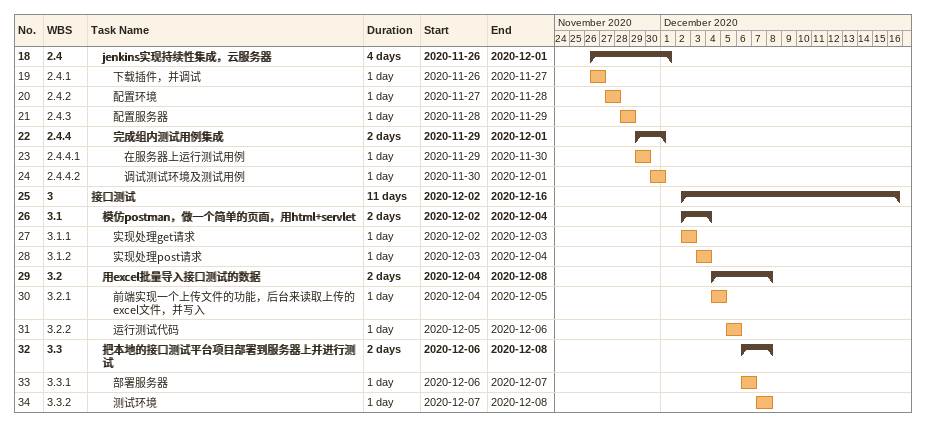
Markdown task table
| ID | WBS | Task | Duration | Start | Finish |
|---|---|---|---|---|---|
| 18 | 2.4 | **jenkins实现持续性集成，云服务器** | 4d | 2020-11-26 | 2020-12-01 |
| 19 | 2.4.1 | 下载插件，并调试 | 1d | 2020-11-26 | 2020-11-27 |
| 20 | 2.4.2 | 配置环境 | 1d | 2020-11-27 | 2020-11-28 |
| 21 | 2.4.3 | 配置服务器 | 1d | 2020-11-28 | 2020-11-29 |
| 22 | 2.4.4 | **完成组内测试用例集成** | 2d | 2020-11-29 | 2020-12-01 |
| 23 | 2.4.4.1 | 在服务器上运行测试用例 | 1d | 2020-11-29 | 2020-11-30 |
| 24 | 2.4.4.2 | 调试测试环境及测试用例 | 1d | 2020-11-30 | 2020-12-01 |
| 25 | 3 | **接口测试** | 11d | 2020-12-02 | 2020-12-16 |
| 26 | 3.1 | **模仿postman，做一个简单的页面，用html+servlet** | 2d | 2020-12-02 | 2020-12-04 |
| 27 | 3.1.1 | 实现处理get请求 | 1d | 2020-12-02 | 2020-12-03 |
| 28 | 3.1.2 | 实现处理post请求 | 1d | 2020-12-03 | 2020-12-04 |
| 29 | 3.2 | **用excel批量导入接口测试的数据** | 2d | 2020-12-04 | 2020-12-08 |
| 30 | 3.2.1 | 前端实现一个上传文件的功能，后台来读取上传的excel文件，并写入 | 1d | 2020-12-04 | 2020-12-05 |
| 31 | 3.2.2 | 运行测试代码 | 1d | 2020-12-05 | 2020-12-06 |
| 32 | 3.3 | **把本地的接口测试平台项目部署到服务器上并进行测试** | 2d | 2020-12-06 | 2020-12-08 |
| 33 | 3.3.1 | 部署服务器 | 1d | 2020-12-06 | 2020-12-07 |
| 34 | 3.3.2 | 测试环境 | 1d | 2020-12-07 | 2020-12-08 |
